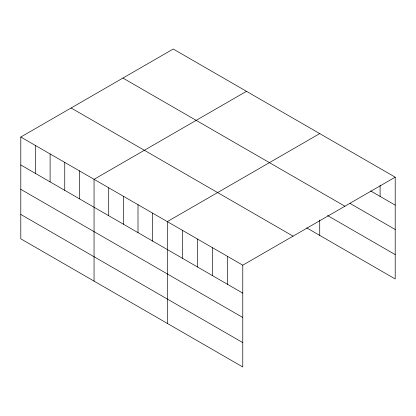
<?xml version="1.0" encoding="UTF-8"?>
<svg xmlns="http://www.w3.org/2000/svg" width="416" height="416" viewBox="0 0 416 416"><rect width="100%" height="100%" fill="white"/><g stroke="black" fill="none" stroke-linecap="round" stroke-linejoin="round"><path stroke-width="0.62" d="M20.8 137.03L242.772 265.184L242.772 366.974L20.8 238.82L20.8 137.03L173.228 49.026L395.2 177.18L395.2 278.97L306.706 227.88M246.48 91.317L94.052 179.322L94.052 281.112M319.727 133.609L167.305 221.614L167.305 323.404M242.772 265.184L395.2 177.18M370.604 190.918L395.2 205.119M349.918 203.346L395.2 229.492M122.928 78.068L344.9 206.222M327.553 215.545L395.2 254.597M71.1 107.988L293.072 236.142M20.8 164.965L242.772 293.119M20.8 189.337L242.772 317.491M20.8 214.448L242.772 342.602M380.104 185.359L380.104 196.404M319.727 220.007L319.727 235.399M227.677 256.469L227.677 284.409M212.586 247.754L212.586 275.694M197.491 239.039L197.491 266.978M182.395 230.324L182.395 258.263M152.651 213.153L152.651 241.088M138.003 204.693L138.003 232.632M123.349 196.238L123.349 224.172M108.701 187.777L108.701 215.717M79.399 170.862L79.399 198.801M64.75 162.401L64.75 190.341M50.102 153.946L50.102 181.88M35.448 145.486L35.448 173.425"/></g></svg>
